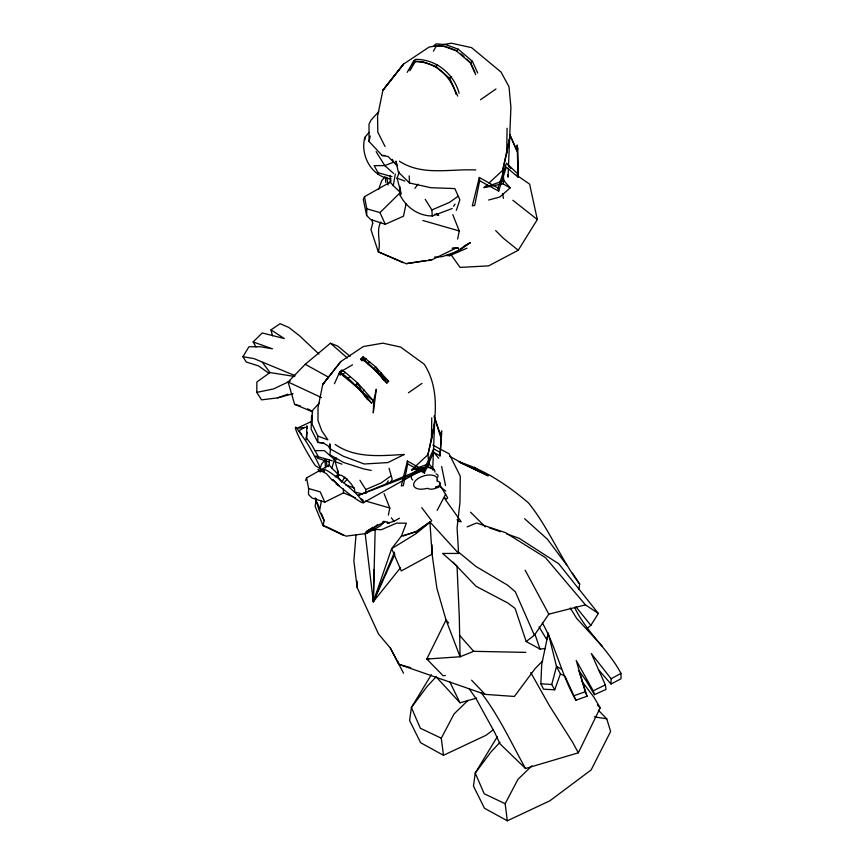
<?xml version="1.0" encoding="UTF-8"?>
<svg xmlns="http://www.w3.org/2000/svg" width="864" height="864" viewBox="0 0 864 864"><rect width="100%" height="100%" fill="white"/><g stroke="black" fill="none" stroke-linecap="round" stroke-linejoin="round"><path stroke-width="1.3" d="M319.205 403.121L312.304 410.692L312.174 424.235L317.844 436.082L317.844 442.39L324.043 443.308M293.036 393.714L277.754 397.861L261.511 399.859L256.802 392.396L256.867 382.007L269.957 372.557L294.71 376.488M321.214 470.545A26.233 2.344 60.4 0 0 306.374 441.817L296.222 427.486A26.233 2.344 60.4 0 0 299.506 438.145A26.233 2.344 60.4 0 0 313.891 463.504L315.349 465.653L324.475 471.215A25.79 2.657 39.9 0 1 334.076 475.243A25.79 2.657 39.9 0 1 357.988 495.504L423.781 470.308L428.112 466.571L428.954 463.817L427.918 454.723L431.438 439.852L431.762 417.809M487.048 184.864L484.11 187.596L502.913 183.773L503.874 180.63L502.697 170.284L506.704 153.338L507.071 128.228M574.549 607.316C586.094 631.951 608.256 649.382 620.978 673.391L621.054 678.748L610.999 684.018L611.107 678.758L591.365 653.573L605.351 684.893L605.988 689.44L594.475 694.656L586.192 680.81L578.858 670.54L587.056 696.265L575.932 700.229C561.751 675.724 556.168 647.341 542.333 622.825M329.486 459.907L329.227 465.134L306.59 477.922L308.621 488.538L308.48 494.435L312.055 498.01L324.832 502.135L343.516 492.858L355.417 497.815M406.112 203.526L403.488 216.184L385.268 224.284L370.721 219.575L366.649 215.503L366.811 208.796L364.489 196.69L390.28 182.131L390.172 175.414M374.101 569.495L373.313 601.722L400.475 567.756M375.17 529.664L373.313 601.722L394.88 554.256M311.58 415.325L311.137 429.149L317.844 442.39L322.985 442.822L328.104 445.856L330.199 449.183M371.488 403.002L359.478 389.318L340.492 373.594L339.703 372.082L341.95 370.267L345.233 372.33L357.664 383.044L373.691 401.047L373.291 412.873L376.283 389.21L373.691 401.047L371.488 403.002C361.303 392.375 352.436 380.084 339.703 372.082L334.433 383.713M508.399 168.286L508.075 177.152L507.46 174.56M508.486 165.748L510.916 107.276L509.026 86.767L501.012 72.025L471.56 47.639L451.364 43.2L443.513 44.561M560.434 673.888L554.71 689.785L543.564 689.202L540.853 683.791L541.728 664.232L548.294 633.236L556.513 666.511L560.434 673.888L564.98 676.22L575.932 700.229M307.109 432.151L306.374 439.722L306.871 425.844L307.195 428.371M369.112 132.408L364.824 137.387C359.942 155.477 371.693 177.088 391.187 178.967M424.386 473.018L423.781 470.308L407.419 461.03L407.7 463.936L424.386 473.018L433.642 452.25L440.003 455.933L441.72 430.866L440.413 434.624L434.117 415.919M440.003 455.933L441.558 433.674L440.651 436.925L434.279 417.172M356.033 534.784L353.862 561.017L357.188 587.65L378.551 634.068L390.366 648.076L403.531 673.196M330.437 447.703L329.746 443.826L330.502 449.064L329.886 454.756L343.624 462.488L363.874 468.979L371.239 470.394M329.486 462.175L318.287 458.438L318.481 456.851L311.483 444.431L306.126 437.67M377.816 174.506L378.032 172.692L374.144 165.64L384.772 165.596L393.25 162.302M340.492 373.594L340.276 375.106L338.828 373.723L341.95 370.267L340.492 373.594L338.828 373.723L341.95 370.267M578.88 589.378L579.668 584.118L572.4 573.113M316.343 498.517L315.122 506.336L323.06 525.604L343.354 535.291M362.2 358.97L363.247 356.832L375.829 367.049L388.638 381.445L386.878 383.011C378.734 374.512 371.639 364.684 361.454 358.279L360.752 359.586L362.081 359.489L364.651 361.184L377.266 372.071L386.878 383.011M327.391 527.137L323.06 525.604L324.173 520.582L319.529 511.326L321.354 500.85M366.811 208.796L379.976 212.576L400.388 192.499L393.293 185.62L395.302 174.064M431.438 439.852C436.72 414.947 438.62 386.543 424.246 364.241L400.594 347.058L382.849 343.159L363.334 346.55L340.87 361.508L322.747 384.458L318.049 407.387L317.963 420.487L321.732 430.672L327.877 439.83L317.844 436.082M506.704 153.338L510.322 134.644L502.697 170.284L489.002 183.038M407.7 463.936L403.337 485.622L401.242 485.935L407.419 461.03M479.66 180.77L474.692 205.47L472.306 205.826L479.336 177.455L497.977 188.017L498.668 191.106L479.66 180.77L479.336 177.455M388.357 515.106L389.804 508.01L384.091 493.657M457.628 239.047L459.281 230.969L452.768 214.618M456.311 210.395L459.886 199.8L454.831 188.579L430.92 187.715L409.525 183.017L398.293 172.044L396.004 161.082L396.954 165.607L388.098 156.535L382.201 155.542L369.036 141.491L370.289 135.961M365.882 533.455L366.304 531.641L372.913 527.234M548.294 633.236L546.718 639.49L539.039 626.908M554.71 689.785L551.74 684.504L556.513 666.511L561.244 668.909M372.73 223.182L370.958 229.694L378.292 251.813L403.11 262.667M335.286 476.874L338.094 474.239L331.873 468.202L334.811 457.996M498.668 191.106L506.336 167.108L518.335 177.401L517.72 147.798L517.277 151.794L510.408 135.81M497.977 188.017L506.444 163.21L517.925 173.977L518.335 177.401M378.637 189.518L381.629 180.868L384.88 176.807M320.339 467.748L321.624 464.022L324.842 460.004M363.247 356.832L361.908 360.698L363.247 356.832L360.752 359.586L362.383 357.89M452.196 208.526L432.281 215.989C418.468 215.914 406.512 207.554 400.237 195.469L401.22 193.417L397.04 178.178L399.362 172.001M340.859 481.226L337.975 476.842L338.828 475.049L335.167 461.668L336.539 458.006M365.116 533.045L373.313 601.722L391.651 548.672L401.425 536.058L406.339 523.184L396.576 523.141L381.316 529.718L372.816 529.33M364.489 196.69L363.301 199.552L366.649 215.503M305.543 480.427L306.59 477.922M394.535 552.161L373.313 601.722L373.313 597.715M357.664 383.044L356.184 386.392L355.396 384.869L357.664 383.044L362.027 391.932L367.708 399.773L366.854 397.364M390.528 482.749L392.191 479.153L389.07 468.245M469.066 688.608L475.978 698.479L495.137 733.342L499.921 743.753L525.506 768.506L578.34 752.814L600.21 707.854L594.011 697.313L581.926 681.383M437.152 510.397L445.608 494.23M493.409 729.756L486 735.286L443.47 755.298L441.299 738.212L454.054 713.923L468.061 700.315M598.309 710.176L606.766 718.848L610.621 731.495L591.127 769.964L549.86 800.798L507.319 820.8L505.148 803.714L517.903 779.425L531.932 765.763M407.225 72.317L413.618 60.998L415.498 59.378C435.78 58.957 454.01 73.883 459.13 93.269M409.784 69.498L411.059 67.252M412.322 64.994L413.597 62.748M380.862 221.994C375.581 231.25 381.456 242.168 378.292 251.813L406.156 263.66L432.022 259.945M409.871 70.729L415.163 61.765C434.635 61.16 450.986 76.118 456.062 94.295M433.361 51.181L436.666 45.565L446.267 46.699M269.06 373.345L258.401 365.85L246.251 362.038L242.946 356.713L248.929 346.756L260.248 346.734L272.473 348.84L253.152 341.928L262.256 332.942L284.288 338.558L270.983 329.854L280.098 323.708L288.846 327.445L299.527 335.772L318.967 354.089M431.341 674.708L411.394 707.53L409.612 720.565L420.617 742.727L443.47 755.298M497.264 736.808L475.243 773.032L473.461 786.067L484.466 808.229L507.319 820.8M450.77 254.34L460.069 267.397L488.592 265.885L518.238 250.258L537.322 219.521L529.632 184.151L516.499 175.046M341.572 482.328L344.855 477.079M453.6 206.291L455.004 204.055M386.262 484.056L388.26 480.859M586.721 628.754L590.868 625.342L598.352 613.462L558.781 563.792L519.091 538.261L506.714 533.909M453.06 562.248L476.01 586.278L507.87 603.007L515.095 608.396L526.176 641.531L534.373 635.213L548.813 614.164L585.468 604.854L598.352 613.462M389.621 182.898L391.154 180.77M328.05 466.646L329.551 464.562M414.893 188.33L417.971 184.172M332.273 372.362L322.747 384.458L329.335 376.11M330.988 374.026L340.87 361.508M343.948 482.954L347.252 479.099M378.745 111.64L371.012 120.128L369.004 124.189L369.036 141.491M436.115 676.825L427.183 686.362L411.394 707.53L420.336 728.244L441.299 738.212M499.954 742.349L491.044 751.864L475.243 773.032L484.186 793.746L505.148 803.714M312.79 411.923L294.613 404.33L288.112 382.007L305.23 364.295L330.437 343.224L337.662 346.032L350.093 356.357M415.163 61.765L413.618 60.998L423.457 61.884L435.845 66.463L437.53 64.735M542.657 660.884L535.129 668.574L514.404 696.46L485.158 694.375L398.952 664.384L390.366 648.076M458.222 49.194L445.943 44.669L436.19 43.826L434.279 45.479L444.128 46.364L456.505 50.944L458.222 49.194L472.392 61.258L477.706 73.019M484.11 187.596L503.874 180.63L510.149 187.888L499.792 197.035L488.668 200.005M384.685 521.737L380.344 525.917L366.53 533.488L346.032 536.155L328.558 527.699M411.61 469.93L428.954 463.817L434.462 470.189L428.112 466.571L411.61 469.93L427.918 454.723L434.614 423.436L432.68 469.94M430.736 521.597L415.994 533.704L391.651 548.672L401.263 570.953L432.076 554.137L431.978 544.795M345.233 372.33L342.911 374.198L343.699 375.71M350.071 376.618L347.738 378.497L348.527 380.009M369.738 361.908L367.88 363.409L368.518 364.619M374.63 369.727L374.004 368.507L375.829 367.049L379.307 374.166L383.854 380.441M374.004 368.507L379.307 374.166L381.132 372.697L381.91 374.911M355.396 384.869L362.027 391.932L364.306 390.107M366.53 533.488L377.687 524.599M457.726 96.12L449.701 78.376L451.688 76.81M475.708 74.693L470.362 62.867L472.392 61.258M430.682 521.554L417.15 531.457L401.425 536.058M426.049 468.083L428.112 466.571L357.988 495.504L363.582 502.556L428.112 466.571M434.462 257.126L442.292 256.662L458.816 250.852L470.308 242.611L464.011 246.121M458.071 196.29L449.377 202.446L431.881 209.93L432.281 215.989M390.55 476.28L381.11 482.976L365.753 489.532L366.012 493.528M429.905 521.899L432.076 554.137L436.892 588.319L446.04 620.006L426.784 659.048L460.102 656.759L459.281 616.464L457.034 566.158L442.638 553.457L458.644 553.446L429.905 521.899L416.383 531.371L403.175 535.993M480.481 99.738L495.99 88.981M408.424 392.796L422.032 383.346M445.792 255.463L449.615 255.701L457.24 250.873M460.501 248.81L470.308 242.611M304.56 427.388L299.009 430.715L301.644 434.43M340.87 371.596L352.534 364.835M387.277 523.292L393.962 521.316L399.481 518.227M611.107 678.758L620.978 673.391M366.304 531.641L385.106 521.532L389.156 523.206L387.353 522.05M432.518 259.492L456.559 247.817L458.536 248.281L458.816 250.852M594.475 694.656L593.233 690.79L605.351 684.893M311.342 421.535L297.032 428.317L307.26 427.28M290.207 381.056L273.391 388.962L256.802 392.396M449.615 255.701L466.992 248.195M467.154 526.878L476.582 522.99L505.505 532.667L545.476 557.615L585.468 604.854M525.83 652.385L473.688 651.326L460.102 656.759L446.04 620.006L448.718 623.041M277.754 397.861L287.798 394.189M573.556 695.855L585.263 691.772L587.056 696.265M435.823 676.501L459.994 702.788L476.604 698.144M420.822 471.074L423.781 470.308L433.739 448.837L440.327 452.574M439.592 45.252L429.138 47.066L403.542 64.098L382.903 90.245L377.546 116.359L377.816 132.181L385.009 146.459M429.386 658.616L426.784 659.048L442.13 674.708M406.156 263.66L425.93 260.539M428.566 260.118L431.201 259.708M456.559 247.817L452.207 248.357L458.536 248.281M526.176 641.531L540.022 649.08L545.26 648.562M442.66 675.724L445.295 675.508M382.201 155.542L384.75 155.444M315.058 450.652L324.389 450.619L334.357 459.486M475.751 169.992C450.133 168.642 422.453 176.245 399.395 161.212M434.279 45.479L436.666 45.565M382.86 521.424L385.106 521.532M371.606 529.794L375.57 530.032M540.853 683.791L551.74 684.504M338.828 475.049L341.68 475.405L346.475 478.861L351.389 484.11L354.542 489.121L354.737 492.005L362.318 493.906M594.302 716.839L606.766 718.848M242.946 356.713L253.919 358.582L294.872 375.581M318.308 456.71L315.727 456.019L318.287 458.438M410.627 667.624L398.952 664.384L397.418 660.636M294.613 404.33L300.51 406.004M378.032 172.692L391.964 176.666M422.831 220.482L459.281 230.969M318.481 456.851L332.338 460.804M365.461 500.98L389.804 508.01M308.621 488.538L320.188 491.864L324.832 502.135M459.27 462.002L488.02 475.74L459.27 462.002C485.039 470.027 508.054 485.46 528.466 502.87C548.737 527.936 560.369 558.414 579.668 584.118M489.38 527.796L500.526 531.727M434.938 214.056L438.696 215.428L436.763 213.689M345.611 484.834L354.326 488.009M397.04 178.178L404.806 181.051M335.167 461.668L341.982 464.184M319.81 470.794L320.998 471.236M447.466 47.153L457.056 50.803M361.076 498.766L363.118 500.256L363.582 502.556A25.79 2.657 39.9 0 1 343.429 489.38L336.204 483.818M288.112 382.007L321.484 397.57M307.562 408.845L312.239 411.275M335.124 444.42C355.558 458.633 380.84 455.728 404.266 454.475L387.893 462.586L364.262 463.99L343.386 456.257L330.502 449.064M432.81 445.111L449.118 453.827L460.274 476.15L459.972 502.243L457.078 527.893L458.471 550.757M305.23 364.295L328.417 377.136M449.766 456.332L463.644 464.044M502.913 183.773L510.149 187.888M537.322 219.521L512.86 200.275M379.307 374.166L388.638 381.445M362.027 391.932L373.691 401.047M439.56 486.238L445.77 491.108M518.238 250.258L503.204 238.14L495.655 230.569M457.034 519.718L459.086 521.402L461.203 521.78L445.273 499.478L444.442 497.74L446.375 499.046L447.628 498.074L447.293 497.178L439.592 484.574M457.531 551.275L475.902 566.449L507.47 585.079L515.3 591.721L534.373 635.213M474.412 467.197L477.457 469.746M456.505 50.944L470.362 62.867M435.845 66.463L449.701 78.376M330.437 343.224L347.306 357.944M393.628 173.48L384.772 165.596L376.11 151.61M524.621 518.702L547.463 539.266L566.59 564.894M461.095 53.892L463.925 56.527M466.765 59.152L470.545 62.662L474.865 72.166M338.828 485.417L332.478 479.509L339.098 485.719M598.352 669.622L610.999 684.018M470.534 512.179L485.341 526.878M597.391 704.97L600.21 707.854M320.274 472.09L317.974 469.368L326.387 473.623L332.618 480.665M471.593 680.184L485.158 694.375M602.446 646.499L576.612 618.311L570.262 608.018M459.421 635.159L473.688 651.326M438.761 458.298L433.35 451.883M390.28 182.131L393.293 185.62M329.227 465.134L331.873 468.202M431.719 520.787L421.74 507.665M508.324 165.521L510.689 168.437M575.964 606.863L590.868 625.342M391.36 517.828L393.962 521.316M262.418 362.362L269.957 372.557M481.324 692.939C499.1 716.17 511.304 742.964 525.506 768.506M425.239 199.357L431.881 209.93M359.921 480.265L365.753 489.532M593.233 690.79L576.212 660.431L585.263 691.772M392.256 159.376L394.049 162.454M530.798 672.613L549.299 705.488L572.573 742.208L578.34 752.814M253.152 341.928L256.046 347.047M525.172 570.218L548.813 614.164M449.809 681.847L459.994 702.788M379.976 212.576L385.268 224.284M509.987 135.313L516.424 149.548L517.234 144.958L517.925 173.977M317.088 502.34L319.453 508.421M321.343 513.281L324.173 520.582M534.956 634.241L540.022 649.08M315.198 497.891L319.529 511.326M270.983 329.854L272.473 335.848M441.644 466.474L445.522 485.568M386.813 177.271L388.076 185.026M326.052 460.112L327.089 466.42M502.621 193.547L503.41 198.396M372.114 219.78L372.654 223.754M364.824 137.387L365.094 139.536M325.598 467.942L324.864 460.328M385.366 177.304L385.798 182.488M409.18 175.856L409.525 183.017M343.343 489.024L343.516 492.858M399.87 186.516L400.237 195.469M337.705 470.21L337.975 476.842M357.113 581.051L357.188 587.65M412.711 480.017A12.236 6.404 -17.3 0 1 411.793 475.178M413.068 473.332A12.236 6.404 -17.3 0 1 417.517 469.994M420.412 468.752A12.236 6.404 -17.3 0 1 425.531 467.586M426.535 467.5A12.236 6.404 -17.3 0 1 434.959 472.187M436.018 473.893A6.988 3.661 -17.3 0 1 437.789 477.166M439.333 482.976A2.732 2.052 -63.2 0 1 438.977 486.864A2.732 2.052 -63.2 0 1 435.758 486.842M438.113 486.043A2.732 2.052 -63.2 0 1 437.638 486.551M437.098 486.929A2.732 2.052 -63.2 0 1 435.964 487.188M437.292 479.693L436.946 481.108A6.988 3.661 -17.3 0 1 439.452 485.719L435.348 488.387A6.988 3.661 -17.3 0 1 427.734 488.311L425.11 488.786A12.236 6.404 -17.3 0 1 413.629 484.488A12.236 6.404 -17.3 0 1 425.812 475.394A12.236 6.404 -17.3 0 1 437.292 479.693M365.882 358.474L364.651 361.184L364.014 359.975L365.882 358.474M393.746 76.475L382.903 90.245L403.542 64.098L393.746 76.475"/></g></svg>
